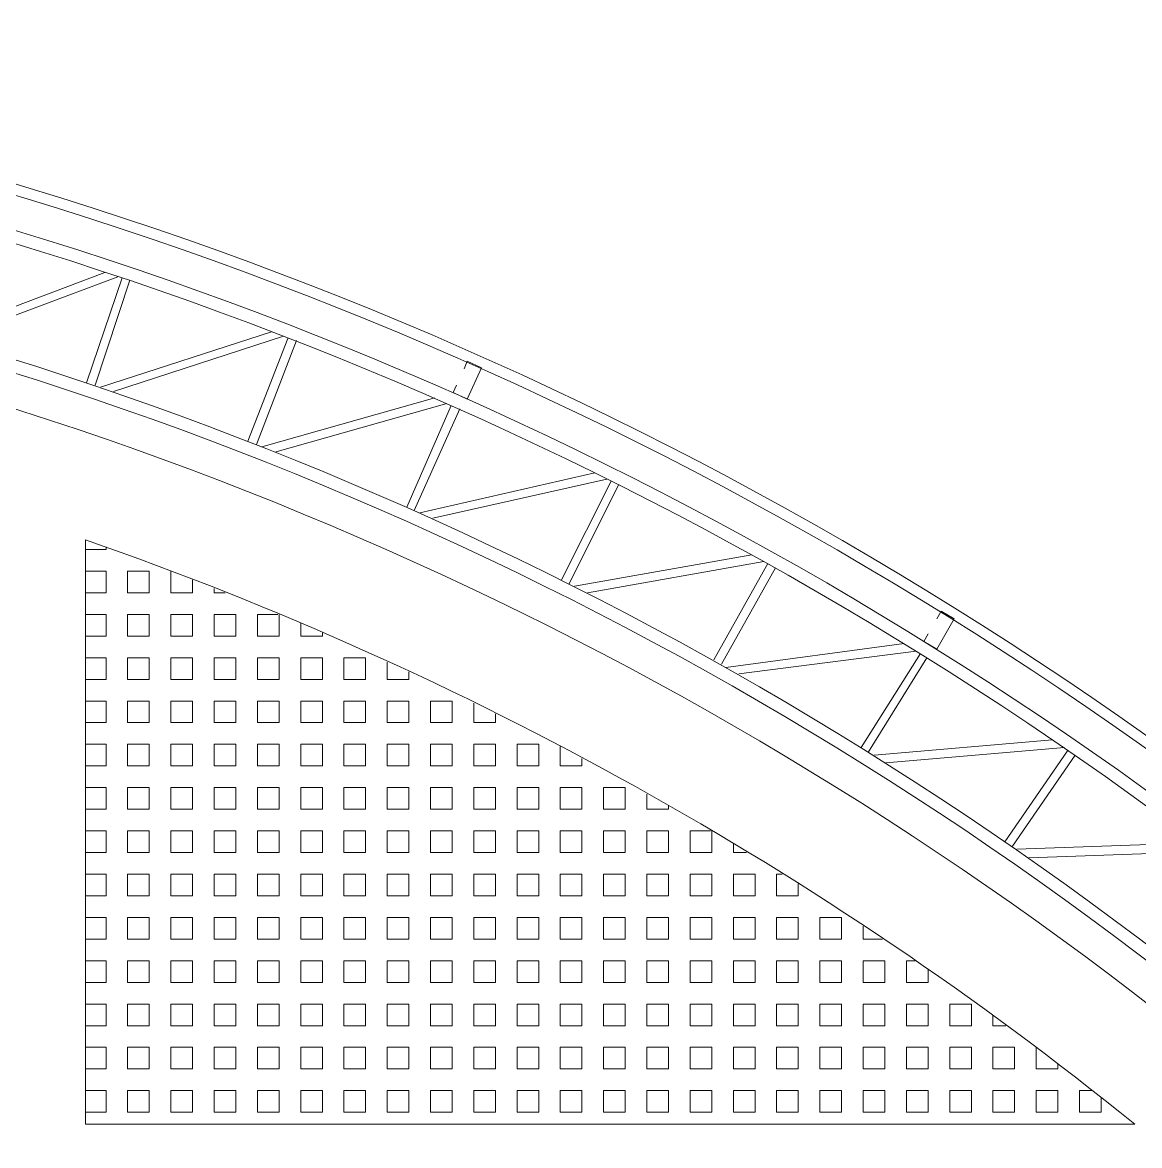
# Model space of a CAD drawing. Header units: millimetres. Extents: x 8 to 69.8, y -142.7 to -115.9.
# Drawn here: x 67.594 to 68.249, y -126.608 to -125.949 of the extents above; entities that cross this region are included whole.
import ezdxf

# ---------------------------------------------------------------- set-up
doc = ezdxf.new("R2010")
doc.units = ezdxf.units.MM
doc.layers.add('PDF3_0', color=7, linetype='Continuous', true_color=0x8e8e8e)
doc.layers.add('PDF3_04-DETALHE', color=7, linetype='Continuous', true_color=0xc6c6c6)

msp = doc.modelspace()

# ---------------------------------------------------------------- linework, layer by layer
at = {"layer": 'PDF3_0', "color": 7, "lineweight": 0}
msp.add_lwpolyline([(68.95576, -127.18679), (68.96084, -127.18425, 0.281491), (66.94026, -125.94854, 0.281232), (64.92031, -127.18425), (64.92539, -127.18679, -0.281529), (66.94026, -125.95489, -0.281207)], format="xyb", close=True, dxfattribs=at)
for points in [[(68.9056, -127.13599, 0.273254), (66.94026, -125.97457, 0.272971), (64.97492, -127.13599), (65.04541, -127.17473, -0.273469), (66.94026, -126.05458, -0.273204), (68.83575, -127.17473), (68.82622, -127.15758), (68.89607, -127.11885), (68.9056, -127.13599), (68.92084, -127.17473), (68.92084, -127.75449)], [(68.89544, -127.13345, 0.272629), (66.94026, -125.98219, 0.272345), (64.98508, -127.13345), (65.04223, -127.16457, -0.272295), (66.94026, -126.04696), (66.94026, -125.98219), (66.94026, -126.04696, -0.272145), (68.83892, -127.16457)], [(64.96032, -127.25029), (64.96032, -127.17473), (65.06827, -127.17473, -0.271847), (66.94026, -126.0749, -0.272057), (68.81289, -127.17473), (68.92084, -127.17473)], [(67.63051, -126.25207, -0.086594), (68.24646, -126.59497), (67.63051, -126.59497), (67.63051, -126.25207), (67.63051, -126.59497)]]:
    msp.add_lwpolyline(points, format="xyb", dxfattribs=at)
for points in [[(67.64194, -126.09522), (67.54288, -126.13269)], [(67.64956, -126.09776), (67.55113, -126.13459)], [(67.63115, -126.15999), (67.6521, -126.0984)], [(67.63623, -126.16126), (67.65655, -126.09967)], [(67.73973, -126.13015), (67.6394, -126.16253)], [(67.74672, -126.13269), (67.64702, -126.16507)], [(67.72576, -126.19428), (67.74926, -126.13396)], [(67.73084, -126.19619), (67.75434, -126.13523)], [(67.85276, -126.15174), (67.85467, -126.14729), (67.86292, -126.1511), (67.85467, -126.16952), (67.84641, -126.16571), (67.84832, -126.16126)], [(67.83562, -126.16888), (67.73402, -126.19746)], [(67.8426, -126.17206), (67.74164, -126.20063)], [(67.81911, -126.23302), (67.84514, -126.17333)], [(67.82355, -126.23492), (67.85022, -126.17523)], [(67.9296, -126.2127), (67.82673, -126.23619)], [(67.93658, -126.21651), (67.83435, -126.23937)], [(67.90991, -126.27556), (67.93912, -126.21778)], [(67.91436, -126.2781), (67.94357, -126.21968)], [(68.02167, -126.26096), (67.91753, -126.27937)], [(68.02866, -126.26477), (67.92515, -126.28318)], [(67.99945, -126.32255), (68.0312, -126.26604)], [(68.00389, -126.32509), (68.03564, -126.26858)], [(68.13026, -126.29842), (68.1328, -126.29398), (68.14042, -126.29842), (68.13026, -126.3162), (68.12264, -126.31176), (68.12518, -126.30731)], [(68.11121, -126.31303), (68.00643, -126.327)], [(68.11819, -126.31747), (68.01405, -126.33081)], [(68.08581, -126.37399), (68.12073, -126.31874)], [(68.09025, -126.37653), (68.12454, -126.32128)], [(68.1982, -126.36954), (68.09343, -126.37843)], [(68.20519, -126.37399), (68.10041, -126.38288)], [(68.17026, -126.42923), (68.20709, -126.37589)], [(68.17471, -126.43177), (68.21154, -126.37843)], [(68.28266, -126.42987), (68.17725, -126.43368)], [(68.28901, -126.43495), (68.18423, -126.43876)]]:
    msp.add_lwpolyline(points, dxfattribs=at)
at = {"layer": 'PDF3_04-DETALHE', "lineweight": 0}
for points in [[(67.63051, -126.25778), (67.64258, -126.25778), (67.64258, -126.25651)], [(67.63051, -126.27048), (67.64258, -126.27048), (67.64258, -126.28318), (67.63051, -126.28318)], [(67.68068, -126.27048), (67.68068, -126.28318), (67.69338, -126.28318), (67.69338, -126.27556)], [(67.70608, -126.28064), (67.70608, -126.28318), (67.71243, -126.28318)], [(67.63051, -126.29588), (67.64258, -126.29588), (67.64258, -126.30858), (67.63051, -126.30858)], [(67.74418, -126.29588), (67.74418, -126.30858), (67.73148, -126.30858), (67.73148, -126.29588), (67.74354, -126.29588)], [(67.75688, -126.30096), (67.75688, -126.30858), (67.76958, -126.30858), (67.76958, -126.30668)], [(67.63051, -126.32128), (67.64258, -126.32128), (67.64258, -126.33398), (67.63051, -126.33398)], [(67.80768, -126.32382), (67.80768, -126.33398), (67.82038, -126.33398), (67.82038, -126.32954)], [(67.63051, -126.34668), (67.64258, -126.34668), (67.64258, -126.35938), (67.63051, -126.35938)], [(67.85848, -126.34795), (67.85848, -126.35938), (67.87118, -126.35938), (67.87118, -126.3543)], [(67.63051, -126.37208), (67.64258, -126.37208), (67.64258, -126.38478), (67.63051, -126.38478)], [(67.90928, -126.37335), (67.90928, -126.38478), (67.92198, -126.38478), (67.92198, -126.38034)], [(67.63051, -126.39748), (67.64258, -126.39748), (67.64258, -126.41018), (67.63051, -126.41018)], [(67.96008, -126.40129), (67.96008, -126.41018), (67.97278, -126.41018), (67.97278, -126.40828)], [(67.63051, -126.42288), (67.64258, -126.42288), (67.64258, -126.43558), (67.63051, -126.43558)], [(67.99818, -126.42288), (67.99818, -126.43558), (67.98548, -126.43558), (67.98548, -126.42288), (67.99754, -126.42288)], [(68.01088, -126.4305), (68.01088, -126.43558), (68.0185, -126.43558)], [(67.63051, -126.44828), (67.64258, -126.44828), (67.64258, -126.46098), (67.63051, -126.46098)], [(68.04898, -126.454), (68.04898, -126.46098), (68.03628, -126.46098), (68.03628, -126.44828), (68.03945, -126.44828)], [(67.63051, -126.47368), (67.64258, -126.47368), (67.64258, -126.48638), (67.63051, -126.48638)], [(68.08708, -126.47876), (68.08708, -126.48638), (68.09851, -126.48638)], [(67.63051, -126.49908), (67.64258, -126.49908), (67.64258, -126.51178), (67.63051, -126.51178)], [(68.12518, -126.50416), (68.12518, -126.51178), (68.11248, -126.51178), (68.11248, -126.49908), (68.11756, -126.49908)], [(67.63051, -126.52448), (67.64258, -126.52448), (67.64258, -126.53718), (67.63051, -126.53718)], [(68.16328, -126.53083), (68.16328, -126.53718), (68.1709, -126.53718)], [(67.63051, -126.54988), (67.64258, -126.54988), (67.64258, -126.56258), (67.63051, -126.56258)], [(68.18868, -126.54988), (68.18868, -126.56258), (68.20138, -126.56258), (68.20138, -126.55941)], [(67.63051, -126.57528), (67.64258, -126.57528), (67.64258, -126.58798), (67.63051, -126.58798)], [(68.22678, -126.57909), (68.22678, -126.58798), (68.21408, -126.58798), (68.21408, -126.57528), (68.2217, -126.57528)]]:
    msp.add_lwpolyline(points, dxfattribs=at)
for points in [[(67.66798, -126.27048), (67.66798, -126.28318), (67.65528, -126.28318), (67.65528, -126.27048)], [(67.66798, -126.29588), (67.66798, -126.30858), (67.65528, -126.30858), (67.65528, -126.29588)], [(67.69338, -126.29588), (67.69338, -126.30858), (67.68068, -126.30858), (67.68068, -126.29588)], [(67.71878, -126.29588), (67.71878, -126.30858), (67.70608, -126.30858), (67.70608, -126.29588)], [(67.66798, -126.32128), (67.66798, -126.33398), (67.65528, -126.33398), (67.65528, -126.32128)], [(67.69338, -126.32128), (67.69338, -126.33398), (67.68068, -126.33398), (67.68068, -126.32128)], [(67.71878, -126.32128), (67.71878, -126.33398), (67.70608, -126.33398), (67.70608, -126.32128)], [(67.74418, -126.32128), (67.74418, -126.33398), (67.73148, -126.33398), (67.73148, -126.32128)], [(67.76958, -126.32128), (67.76958, -126.33398), (67.75688, -126.33398), (67.75688, -126.32128)], [(67.79498, -126.32128), (67.79498, -126.33398), (67.78228, -126.33398), (67.78228, -126.32128)], [(67.66798, -126.34668), (67.66798, -126.35938), (67.65528, -126.35938), (67.65528, -126.34668)], [(67.69338, -126.34668), (67.69338, -126.35938), (67.68068, -126.35938), (67.68068, -126.34668)], [(67.71878, -126.34668), (67.71878, -126.35938), (67.70608, -126.35938), (67.70608, -126.34668)], [(67.74418, -126.34668), (67.74418, -126.35938), (67.73148, -126.35938), (67.73148, -126.34668)], [(67.76958, -126.34668), (67.76958, -126.35938), (67.75688, -126.35938), (67.75688, -126.34668)], [(67.79498, -126.34668), (67.79498, -126.35938), (67.78228, -126.35938), (67.78228, -126.34668)], [(67.82038, -126.34668), (67.82038, -126.35938), (67.80768, -126.35938), (67.80768, -126.34668)], [(67.84578, -126.34668), (67.84578, -126.35938), (67.83308, -126.35938), (67.83308, -126.34668)], [(67.66798, -126.37208), (67.66798, -126.38478), (67.65528, -126.38478), (67.65528, -126.37208)], [(67.69338, -126.37208), (67.69338, -126.38478), (67.68068, -126.38478), (67.68068, -126.37208)], [(67.71878, -126.37208), (67.71878, -126.38478), (67.70608, -126.38478), (67.70608, -126.37208)], [(67.74418, -126.37208), (67.74418, -126.38478), (67.73148, -126.38478), (67.73148, -126.37208)], [(67.76958, -126.37208), (67.76958, -126.38478), (67.75688, -126.38478), (67.75688, -126.37208)], [(67.79498, -126.37208), (67.79498, -126.38478), (67.78228, -126.38478), (67.78228, -126.37208)], [(67.82038, -126.37208), (67.82038, -126.38478), (67.80768, -126.38478), (67.80768, -126.37208)], [(67.84578, -126.37208), (67.84578, -126.38478), (67.83308, -126.38478), (67.83308, -126.37208)], [(67.87118, -126.37208), (67.87118, -126.38478), (67.85848, -126.38478), (67.85848, -126.37208)], [(67.89658, -126.37208), (67.89658, -126.38478), (67.88388, -126.38478), (67.88388, -126.37208)], [(67.66798, -126.39748), (67.66798, -126.41018), (67.65528, -126.41018), (67.65528, -126.39748)], [(67.69338, -126.39748), (67.69338, -126.41018), (67.68068, -126.41018), (67.68068, -126.39748)], [(67.71878, -126.39748), (67.71878, -126.41018), (67.70608, -126.41018), (67.70608, -126.39748)], [(67.74418, -126.39748), (67.74418, -126.41018), (67.73148, -126.41018), (67.73148, -126.39748)], [(67.76958, -126.39748), (67.76958, -126.41018), (67.75688, -126.41018), (67.75688, -126.39748)], [(67.79498, -126.39748), (67.79498, -126.41018), (67.78228, -126.41018), (67.78228, -126.39748)], [(67.82038, -126.39748), (67.82038, -126.41018), (67.80768, -126.41018), (67.80768, -126.39748)], [(67.84578, -126.39748), (67.84578, -126.41018), (67.83308, -126.41018), (67.83308, -126.39748)], [(67.87118, -126.39748), (67.87118, -126.41018), (67.85848, -126.41018), (67.85848, -126.39748)], [(67.89658, -126.39748), (67.89658, -126.41018), (67.88388, -126.41018), (67.88388, -126.39748)], [(67.92198, -126.39748), (67.92198, -126.41018), (67.90928, -126.41018), (67.90928, -126.39748)], [(67.94738, -126.39748), (67.94738, -126.41018), (67.93468, -126.41018), (67.93468, -126.39748)], [(67.66798, -126.42288), (67.66798, -126.43558), (67.65528, -126.43558), (67.65528, -126.42288)], [(67.69338, -126.42288), (67.69338, -126.43558), (67.68068, -126.43558), (67.68068, -126.42288)], [(67.71878, -126.42288), (67.71878, -126.43558), (67.70608, -126.43558), (67.70608, -126.42288)], [(67.74418, -126.42288), (67.74418, -126.43558), (67.73148, -126.43558), (67.73148, -126.42288)], [(67.76958, -126.42288), (67.76958, -126.43558), (67.75688, -126.43558), (67.75688, -126.42288)], [(67.79498, -126.42288), (67.79498, -126.43558), (67.78228, -126.43558), (67.78228, -126.42288)], [(67.82038, -126.42288), (67.82038, -126.43558), (67.80768, -126.43558), (67.80768, -126.42288)], [(67.84578, -126.42288), (67.84578, -126.43558), (67.83308, -126.43558), (67.83308, -126.42288)], [(67.87118, -126.42288), (67.87118, -126.43558), (67.85848, -126.43558), (67.85848, -126.42288)], [(67.89658, -126.42288), (67.89658, -126.43558), (67.88388, -126.43558), (67.88388, -126.42288)], [(67.92198, -126.42288), (67.92198, -126.43558), (67.90928, -126.43558), (67.90928, -126.42288)], [(67.94738, -126.42288), (67.94738, -126.43558), (67.93468, -126.43558), (67.93468, -126.42288)], [(67.97278, -126.42288), (67.97278, -126.43558), (67.96008, -126.43558), (67.96008, -126.42288)], [(67.66798, -126.44828), (67.66798, -126.46098), (67.65528, -126.46098), (67.65528, -126.44828)], [(67.69338, -126.44828), (67.69338, -126.46098), (67.68068, -126.46098), (67.68068, -126.44828)], [(67.71878, -126.44828), (67.71878, -126.46098), (67.70608, -126.46098), (67.70608, -126.44828)], [(67.74418, -126.44828), (67.74418, -126.46098), (67.73148, -126.46098), (67.73148, -126.44828)], [(67.76958, -126.44828), (67.76958, -126.46098), (67.75688, -126.46098), (67.75688, -126.44828)], [(67.79498, -126.44828), (67.79498, -126.46098), (67.78228, -126.46098), (67.78228, -126.44828)], [(67.82038, -126.44828), (67.82038, -126.46098), (67.80768, -126.46098), (67.80768, -126.44828)], [(67.84578, -126.44828), (67.84578, -126.46098), (67.83308, -126.46098), (67.83308, -126.44828)], [(67.87118, -126.44828), (67.87118, -126.46098), (67.85848, -126.46098), (67.85848, -126.44828)], [(67.89658, -126.44828), (67.89658, -126.46098), (67.88388, -126.46098), (67.88388, -126.44828)], [(67.92198, -126.44828), (67.92198, -126.46098), (67.90928, -126.46098), (67.90928, -126.44828)], [(67.94738, -126.44828), (67.94738, -126.46098), (67.93468, -126.46098), (67.93468, -126.44828)], [(67.97278, -126.44828), (67.97278, -126.46098), (67.96008, -126.46098), (67.96008, -126.44828)], [(67.99818, -126.44828), (67.99818, -126.46098), (67.98548, -126.46098), (67.98548, -126.44828)], [(68.02358, -126.44828), (68.02358, -126.46098), (68.01088, -126.46098), (68.01088, -126.44828)], [(67.66798, -126.47368), (67.66798, -126.48638), (67.65528, -126.48638), (67.65528, -126.47368)], [(67.69338, -126.47368), (67.69338, -126.48638), (67.68068, -126.48638), (67.68068, -126.47368)], [(67.71878, -126.47368), (67.71878, -126.48638), (67.70608, -126.48638), (67.70608, -126.47368)], [(67.74418, -126.47368), (67.74418, -126.48638), (67.73148, -126.48638), (67.73148, -126.47368)], [(67.76958, -126.47368), (67.76958, -126.48638), (67.75688, -126.48638), (67.75688, -126.47368)], [(67.79498, -126.47368), (67.79498, -126.48638), (67.78228, -126.48638), (67.78228, -126.47368)], [(67.82038, -126.47368), (67.82038, -126.48638), (67.80768, -126.48638), (67.80768, -126.47368)], [(67.84578, -126.47368), (67.84578, -126.48638), (67.83308, -126.48638), (67.83308, -126.47368)], [(67.87118, -126.47368), (67.87118, -126.48638), (67.85848, -126.48638), (67.85848, -126.47368)], [(67.89658, -126.47368), (67.89658, -126.48638), (67.88388, -126.48638), (67.88388, -126.47368)], [(67.92198, -126.47368), (67.92198, -126.48638), (67.90928, -126.48638), (67.90928, -126.47368)], [(67.94738, -126.47368), (67.94738, -126.48638), (67.93468, -126.48638), (67.93468, -126.47368)], [(67.97278, -126.47368), (67.97278, -126.48638), (67.96008, -126.48638), (67.96008, -126.47368)], [(67.99818, -126.47368), (67.99818, -126.48638), (67.98548, -126.48638), (67.98548, -126.47368)], [(68.02358, -126.47368), (68.02358, -126.48638), (68.01088, -126.48638), (68.01088, -126.47368)], [(68.04898, -126.47368), (68.04898, -126.48638), (68.03628, -126.48638), (68.03628, -126.47368)], [(68.07438, -126.47368), (68.07438, -126.48638), (68.06168, -126.48638), (68.06168, -126.47368)], [(67.66798, -126.49908), (67.66798, -126.51178), (67.65528, -126.51178), (67.65528, -126.49908)], [(67.69338, -126.49908), (67.69338, -126.51178), (67.68068, -126.51178), (67.68068, -126.49908)], [(67.71878, -126.49908), (67.71878, -126.51178), (67.70608, -126.51178), (67.70608, -126.49908)], [(67.74418, -126.49908), (67.74418, -126.51178), (67.73148, -126.51178), (67.73148, -126.49908)], [(67.76958, -126.49908), (67.76958, -126.51178), (67.75688, -126.51178), (67.75688, -126.49908)], [(67.79498, -126.49908), (67.79498, -126.51178), (67.78228, -126.51178), (67.78228, -126.49908)], [(67.82038, -126.49908), (67.82038, -126.51178), (67.80768, -126.51178), (67.80768, -126.49908)], [(67.84578, -126.49908), (67.84578, -126.51178), (67.83308, -126.51178), (67.83308, -126.49908)], [(67.87118, -126.49908), (67.87118, -126.51178), (67.85848, -126.51178), (67.85848, -126.49908)], [(67.89658, -126.49908), (67.89658, -126.51178), (67.88388, -126.51178), (67.88388, -126.49908)], [(67.92198, -126.49908), (67.92198, -126.51178), (67.90928, -126.51178), (67.90928, -126.49908)], [(67.94738, -126.49908), (67.94738, -126.51178), (67.93468, -126.51178), (67.93468, -126.49908)], [(67.97278, -126.49908), (67.97278, -126.51178), (67.96008, -126.51178), (67.96008, -126.49908)], [(67.99818, -126.49908), (67.99818, -126.51178), (67.98548, -126.51178), (67.98548, -126.49908)], [(68.02358, -126.49908), (68.02358, -126.51178), (68.01088, -126.51178), (68.01088, -126.49908)], [(68.04898, -126.49908), (68.04898, -126.51178), (68.03628, -126.51178), (68.03628, -126.49908)], [(68.07438, -126.49908), (68.07438, -126.51178), (68.06168, -126.51178), (68.06168, -126.49908)], [(68.09978, -126.49908), (68.09978, -126.51178), (68.08708, -126.51178), (68.08708, -126.49908)], [(67.66798, -126.52448), (67.66798, -126.53718), (67.65528, -126.53718), (67.65528, -126.52448)], [(67.69338, -126.52448), (67.69338, -126.53718), (67.68068, -126.53718), (67.68068, -126.52448)], [(67.71878, -126.52448), (67.71878, -126.53718), (67.70608, -126.53718), (67.70608, -126.52448)], [(67.74418, -126.52448), (67.74418, -126.53718), (67.73148, -126.53718), (67.73148, -126.52448)], [(67.76958, -126.52448), (67.76958, -126.53718), (67.75688, -126.53718), (67.75688, -126.52448)], [(67.79498, -126.52448), (67.79498, -126.53718), (67.78228, -126.53718), (67.78228, -126.52448)], [(67.82038, -126.52448), (67.82038, -126.53718), (67.80768, -126.53718), (67.80768, -126.52448)], [(67.84578, -126.52448), (67.84578, -126.53718), (67.83308, -126.53718), (67.83308, -126.52448)], [(67.87118, -126.52448), (67.87118, -126.53718), (67.85848, -126.53718), (67.85848, -126.52448)], [(67.89658, -126.52448), (67.89658, -126.53718), (67.88388, -126.53718), (67.88388, -126.52448)], [(67.92198, -126.52448), (67.92198, -126.53718), (67.90928, -126.53718), (67.90928, -126.52448)], [(67.94738, -126.52448), (67.94738, -126.53718), (67.93468, -126.53718), (67.93468, -126.52448)], [(67.97278, -126.52448), (67.97278, -126.53718), (67.96008, -126.53718), (67.96008, -126.52448)], [(67.99818, -126.52448), (67.99818, -126.53718), (67.98548, -126.53718), (67.98548, -126.52448)], [(68.02358, -126.52448), (68.02358, -126.53718), (68.01088, -126.53718), (68.01088, -126.52448)], [(68.04898, -126.52448), (68.04898, -126.53718), (68.03628, -126.53718), (68.03628, -126.52448)], [(68.07438, -126.52448), (68.07438, -126.53718), (68.06168, -126.53718), (68.06168, -126.52448)], [(68.09978, -126.52448), (68.09978, -126.53718), (68.08708, -126.53718), (68.08708, -126.52448)], [(68.12518, -126.52448), (68.12518, -126.53718), (68.11248, -126.53718), (68.11248, -126.52448)], [(68.15058, -126.52448), (68.15058, -126.53718), (68.13788, -126.53718), (68.13788, -126.52448)], [(67.66798, -126.54988), (67.66798, -126.56258), (67.65528, -126.56258), (67.65528, -126.54988)], [(67.69338, -126.54988), (67.69338, -126.56258), (67.68068, -126.56258), (67.68068, -126.54988)], [(67.71878, -126.54988), (67.71878, -126.56258), (67.70608, -126.56258), (67.70608, -126.54988)], [(67.74418, -126.54988), (67.74418, -126.56258), (67.73148, -126.56258), (67.73148, -126.54988)], [(67.76958, -126.54988), (67.76958, -126.56258), (67.75688, -126.56258), (67.75688, -126.54988)], [(67.79498, -126.54988), (67.79498, -126.56258), (67.78228, -126.56258), (67.78228, -126.54988)], [(67.82038, -126.54988), (67.82038, -126.56258), (67.80768, -126.56258), (67.80768, -126.54988)], [(67.84578, -126.54988), (67.84578, -126.56258), (67.83308, -126.56258), (67.83308, -126.54988)], [(67.87118, -126.54988), (67.87118, -126.56258), (67.85848, -126.56258), (67.85848, -126.54988)], [(67.89658, -126.54988), (67.89658, -126.56258), (67.88388, -126.56258), (67.88388, -126.54988)], [(67.92198, -126.54988), (67.92198, -126.56258), (67.90928, -126.56258), (67.90928, -126.54988)], [(67.94738, -126.54988), (67.94738, -126.56258), (67.93468, -126.56258), (67.93468, -126.54988)], [(67.97278, -126.54988), (67.97278, -126.56258), (67.96008, -126.56258), (67.96008, -126.54988)], [(67.99818, -126.54988), (67.99818, -126.56258), (67.98548, -126.56258), (67.98548, -126.54988)], [(68.02358, -126.54988), (68.02358, -126.56258), (68.01088, -126.56258), (68.01088, -126.54988)], [(68.04898, -126.54988), (68.04898, -126.56258), (68.03628, -126.56258), (68.03628, -126.54988)], [(68.07438, -126.54988), (68.07438, -126.56258), (68.06168, -126.56258), (68.06168, -126.54988)], [(68.09978, -126.54988), (68.09978, -126.56258), (68.08708, -126.56258), (68.08708, -126.54988)], [(68.12518, -126.54988), (68.12518, -126.56258), (68.11248, -126.56258), (68.11248, -126.54988)], [(68.15058, -126.54988), (68.15058, -126.56258), (68.13788, -126.56258), (68.13788, -126.54988)], [(68.17598, -126.54988), (68.17598, -126.56258), (68.16328, -126.56258), (68.16328, -126.54988)], [(67.66798, -126.57528), (67.66798, -126.58798), (67.65528, -126.58798), (67.65528, -126.57528)], [(67.69338, -126.57528), (67.69338, -126.58798), (67.68068, -126.58798), (67.68068, -126.57528)], [(67.71878, -126.57528), (67.71878, -126.58798), (67.70608, -126.58798), (67.70608, -126.57528)], [(67.74418, -126.57528), (67.74418, -126.58798), (67.73148, -126.58798), (67.73148, -126.57528)], [(67.76958, -126.57528), (67.76958, -126.58798), (67.75688, -126.58798), (67.75688, -126.57528)], [(67.79498, -126.57528), (67.79498, -126.58798), (67.78228, -126.58798), (67.78228, -126.57528)], [(67.82038, -126.57528), (67.82038, -126.58798), (67.80768, -126.58798), (67.80768, -126.57528)], [(67.84578, -126.57528), (67.84578, -126.58798), (67.83308, -126.58798), (67.83308, -126.57528)], [(67.87118, -126.57528), (67.87118, -126.58798), (67.85848, -126.58798), (67.85848, -126.57528)], [(67.89658, -126.57528), (67.89658, -126.58798), (67.88388, -126.58798), (67.88388, -126.57528)], [(67.92198, -126.57528), (67.92198, -126.58798), (67.90928, -126.58798), (67.90928, -126.57528)], [(67.94738, -126.57528), (67.94738, -126.58798), (67.93468, -126.58798), (67.93468, -126.57528)], [(67.97278, -126.57528), (67.97278, -126.58798), (67.96008, -126.58798), (67.96008, -126.57528)], [(67.99818, -126.57528), (67.99818, -126.58798), (67.98548, -126.58798), (67.98548, -126.57528)], [(68.02358, -126.57528), (68.02358, -126.58798), (68.01088, -126.58798), (68.01088, -126.57528)], [(68.04898, -126.57528), (68.04898, -126.58798), (68.03628, -126.58798), (68.03628, -126.57528)], [(68.07438, -126.57528), (68.07438, -126.58798), (68.06168, -126.58798), (68.06168, -126.57528)], [(68.09978, -126.57528), (68.09978, -126.58798), (68.08708, -126.58798), (68.08708, -126.57528)], [(68.12518, -126.57528), (68.12518, -126.58798), (68.11248, -126.58798), (68.11248, -126.57528)], [(68.15058, -126.57528), (68.15058, -126.58798), (68.13788, -126.58798), (68.13788, -126.57528)], [(68.17598, -126.57528), (68.17598, -126.58798), (68.16328, -126.58798), (68.16328, -126.57528)], [(68.20138, -126.57528), (68.20138, -126.58798), (68.18868, -126.58798), (68.18868, -126.57528)]]:
    msp.add_lwpolyline(points, close=True, dxfattribs=at)

doc.saveas('drawing.dxf')
